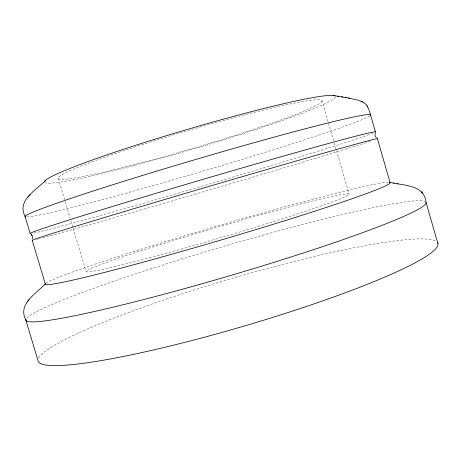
<?xml version="1.0" encoding="UTF-8"?>
<svg xmlns="http://www.w3.org/2000/svg" width="461" height="461" viewBox="0 0 461 461"><rect width="100%" height="100%" fill="white"/><g stroke="black" fill="none" stroke-linecap="round" stroke-linejoin="round"><path stroke-width="0.35" stroke-dasharray="2.31 1.73" d="M58.201 178.263L64.966 200.927M65.168 201.613L70.089 218.093M70.908 220.842L72.953 227.711M73.161 228.397L86.069 271.662M322.02 100.89A137.476 9.237 -16.4 0 1 124.701 167.089A137.476 9.237 -16.4 0 1 123.606 150.73A137.476 9.237 -16.4 0 1 322.02 100.89L334.041 142.316M334.242 143.002L336.248 149.911M336.449 150.597L349.075 194.093M373.116 133.137A179.963 3.152 -16.4 0 1 205.272 185.264A179.963 3.152 -16.4 0 1 33.376 233.185M26.611 318.228A208.579 14.931 -16.4 0 1 223.585 246.422A208.579 14.931 -16.4 0 1 424.783 201.33M335.475 96.793A151.6 10.211 -16.4 0 1 194.271 148.678A151.6 10.211 -16.4 0 1 44.907 182.51M369.734 115.907A180.049 6.627 -16.4 0 1 201.29 171.648A180.049 6.627 -16.4 0 1 26.721 216.987M38.591 358.105A208.337 24.571 -16.4 0 1 232.914 278.133A208.337 24.571 -16.4 0 1 436.36 241.512M370.31 141.297A179.928 1.763 -16.4 0 1 206.839 190.716A179.928 1.763 -16.4 0 1 40.493 238.395M39.911 238.55A179.928 1.763 -16.4 0 1 38.286 238.965M37.623 239.138A179.928 1.763 -16.4 0 1 36.402 239.443M45.737 283.469A179.704 7.243 -16.4 0 1 213.282 227.21A179.704 7.243 -16.4 0 1 388.911 182.262M149.445 257.785A137.113 5.486 -16.4 0 0 349.092 194.358A137.113 5.486 -16.4 0 0 154.181 246.497A137.113 5.486 -16.4 0 0 149.445 257.785"/><path stroke-width="0.69" d="M32.518 238.729L32.645 236.718L31.821 235.179M375.208 133.016L375.035 135.741L376.309 137.603M45.264 283.907C36.2 293.697 17.466 303.932 25.799 319.928L38.038 360.675A208.337 24.571 -16.4 0 0 247.776 324.988A208.337 24.571 -16.4 0 0 437.333 242.423M27.28 301.828L27.873 301.125M45.627 180.28C36.592 190.157 16.567 200.097 25.084 216.497L30.167 233.468M28.57 300.267L29.147 299.587M30.126 194.709L27.931 197.066M397.238 183.749C409.253 185.771 424.69 187.195 426.039 202.431L437.869 243.483M333.13 95.462L338.697 96.372M337.613 96.188L342.742 97.041M341.664 96.856L346.372 97.657M348.551 98.06L357.269 99.945L361.528 101.449M389.533 182.372L394.126 183.173M345.301 97.473L349.617 98.245M393.291 183.04L398.131 183.893M362.352 101.846C367.671 103.979 369.134 110.064 370.552 115.02L375.444 131.944M360.9 101.166L362.968 102.123M31.06 234.361L31.388 234.695M31.279 234.586L31.676 235.001M31.567 234.891L31.924 235.283M422.576 193.268L421.435 191.73M366.933 105.615L367.129 105.978M367.607 106.75L367.797 107.108M32.201 240.256L45.397 284.281M377.398 138.709L390.087 182.619M389.683 182.383A179.704 7.243 -16.4 0 1 222.225 239.685A179.704 7.243 -16.4 0 1 45.374 283.93M32.305 240.314A179.928 1.763 -16.4 0 1 206.741 187.074A179.928 1.763 -16.4 0 1 377.11 138.882M44.608 181.594A151.6 10.211 -16.4 0 1 185.76 129.887A151.6 10.211 -16.4 0 1 334.974 95.934M426.039 202.431A208.579 14.931 -16.4 0 1 223.51 277.562A208.579 14.931 -16.4 0 1 25.983 319.139M30.789 233.594A179.963 3.152 -16.4 0 1 200.305 180.159A179.963 3.152 -16.4 0 1 375.173 132.18M25.799 216.941A180.049 6.627 -16.4 0 1 194.335 159.875A180.049 6.627 -16.4 0 1 370.327 115.411"/></g></svg>
